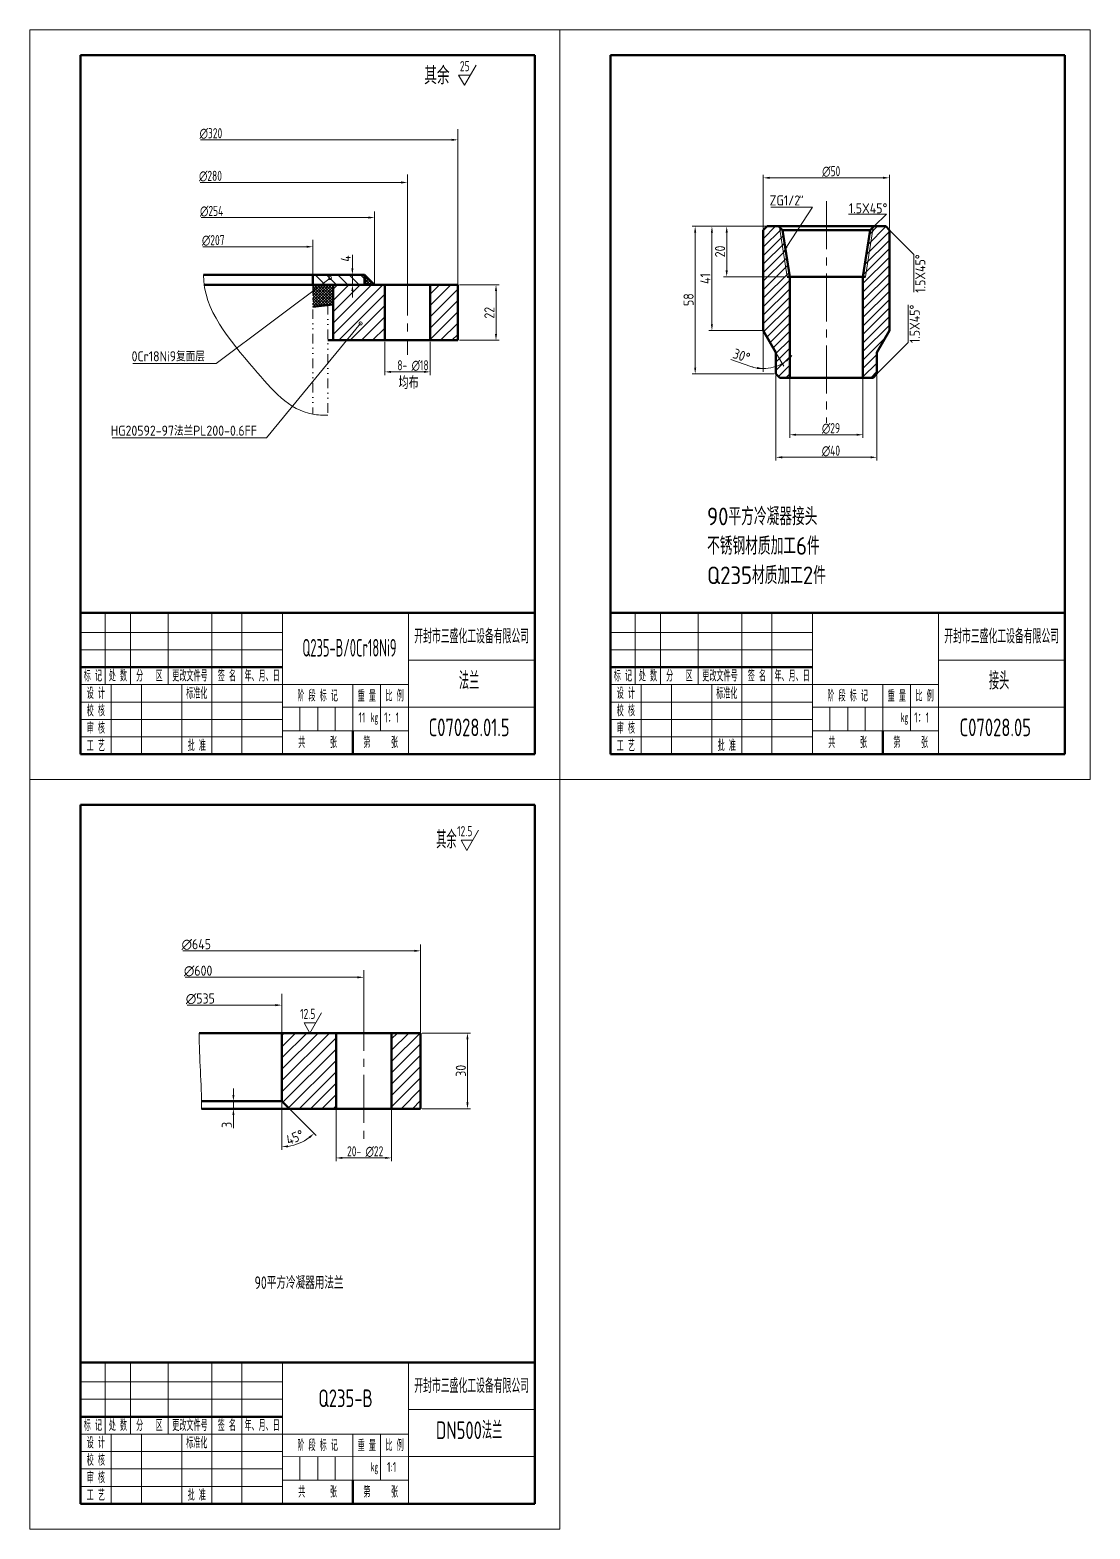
# Model space of a CAD drawing. Header units: millimetres. Extents: x 7535 to 9986, y -7836 to -7242.
# Drawn here: x 9566 to 9986, y -7836 to -7242 of the extents above; entities that cross this region are included whole.
import ezdxf
from ezdxf.enums import TextEntityAlignment as Align

# ---------------------------------------------------------------- set-up
doc = ezdxf.new("R2010")
doc.units = ezdxf.units.MM
doc.linetypes.add('CENTER2', pattern=[28.575, 19.05, -3.175, 3.175, -3.175])
doc.linetypes.add('DIVIDE', pattern=[31.75, 12.7, -6.35, 0, -6.35, 0, -6.35])
for name, color, linetype, lineweight in [('中心线', 1, 'CENTER2', 15), ('剖面线', 2, 'Continuous', 20), ('双点划线', 6, 'DIVIDE', 15), ('尺寸线', 3, 'Continuous', 15), ('细实线', 4, 'Continuous', 15), ('轮廓线', 7, 'Continuous', 50)]:
    doc.layers.add(name, color=color, linetype=linetype, lineweight=lineweight)
doc.styles.add('HZ', font='gbenor.shx', dxfattribs={"bigfont": 'gbcbig.shx'})
doc.styles.add('工程字', font='gbenor.shx', dxfattribs={"width": 0.8, "bigfont": 'gbcbig.shx'})
doc.styles.add('文字3.5', font='SimSun.ttf', dxfattribs={"width": 0.5, "height": 3.5})
doc.styles.add('文字4.0', font='SimSun.ttf', dxfattribs={"width": 0.5, "height": 4})
doc.styles.add('文字5.0', font='SimSun.ttf', dxfattribs={"width": 0.5, "height": 5})
doc.styles.add('表格', font='gbenor.shx', dxfattribs={"width": 0.6, "bigfont": 'gbcbig.shx'})

# ---------------------------------------------------------------- blocks, each defined once
blk = doc.blocks.new('A4')
at = {"layer": '细实线'}
for p, q in [((0, 297), (-210, 297)), ((-210, 297), (-210, 0)), ((0, 0), (0, 297)), ((-180.15, 66), (-180.15, 37.6)), ((-170.15, 66), (-170.15, 37.6)), ((-155.23, 37.6), (-155.23, 66)), ((-137.99, 66), (-137.99, 10)), ((-126, 66), (-126, 10)), ((-109.99, 66), (-109.98, 10)), ((-59.99, 66), (-59.98, 10)), ((-190, 58.3), (-109.99, 58.3)), ((-190, 51.4), (-109.99, 51.4)), ((-10, 47.33), (-59.99, 47.32)), ((-190, 37.6), (-59.98, 37.6)), ((-177.82, 37.6), (-177.82, 10)), ((-165.82, 37.6), (-165.82, 10)), ((-149.82, 37.6), (-149.82, 10)), ((-82.07, 37.6), (-82.07, 19.33)), ((-71.07, 37.6), (-71.07, 19.33)), ((-190, 30.7), (-109.98, 30.7)), ((-190, 23.8), (-109.98, 23.8)), ((-59.98, 28.67), (-109.98, 28.66)), ((-103.12, 28.66), (-103.12, 19.33)), ((-96.01, 28.66), (-96.01, 19.33)), ((-89.12, 28.66), (-89.12, 19.33)), ((-10, 28.67), (-59.98, 28.67)), ((-59.98, 19.33), (-109.98, 19.32)), ((-190, 16.9), (-109.98, 16.9)), ((-210, 0), (0, 0))]:
    blk.add_line(p, q, dxfattribs=at)
blk.add_point((-59.98, 28.67), dxfattribs=at)
at = {"layer": '轮廓线'}
for p, q in [((-10, 287), (-190, 287)), ((-190, 287), (-190, 10)), ((-10, 10), (-10, 287)), ((-190, 66), (-10, 66)), ((-190, 66), (-190, 10)), ((-10, 10), (-10, 66)), ((-190, 44.5), (-109.98, 44.5)), ((-82.07, 19.33), (-82.07, 10)), ((-10, 10), (-190, 10)), ((-190, 10), (-10, 10))]:
    blk.add_line(p, q, dxfattribs=at)
at = {"layer": '细实线', "linetype": 'Continuous', "style": '工程字', "width": 0.8}
for tag, height, p in [('1', 7, (-36.02, 35.64)), ('3', 4, (-78.46, 22.56)), ('4', 4, (-66.7, 22.56)), ('2', 7, (-36.02, 17.15))]:
    blk.add_attdef(tag, text='', height=height, dxfattribs=at).set_placement(p, align=Align.CENTER)
at = {"layer": '轮廓线', "attachment_point": 5}
for s, insert, char_height, width, style in [('开封市三盛化工设备有限公司', (-34.99, 56.67), 5, 49.978, '文字5.0'), ('标 记', (-185.08, 41.05), 4, 9.8461, '文字4.0'), ('处 数', (-175.15, 41.05), 4, 10, '文字4.0'), ('分   区', (-162.69, 41.05), 4, 14.9286, '文字4.0'), ('更改文件号', (-146.61, 41.05), 4, 17.2367, '文字4.0'), ('签 名', (-131.99, 41.05), 4, 11.9886, '文字4.0'), ('年、月、日', (-117.99, 41.05), 4, 16.0167, '文字4.0'), ('设 计', (-183.91, 34.15), 4, 12.181, '文字4.0'), ('标准化', (-143.9, 34.15), 4, 11.8301, '文字4.0'), ('阶 段 标 记', (-96.03, 33.13), 4, 27.9116, '文字4.0'), ('重 量', (-76.57, 33.13), 4, 11.0002, '文字4.0'), ('比 例', (-65.53, 33.13), 4, 11.0898, '文字4.0'), ('校 核', (-183.91, 27.25), 4, 12.181, '文字4.0'), ('kg', (-73.52, 24), 3.5, 4.8964, '文字3.5'), ('审 核', (-183.91, 20.35), 4, 12.181, '文字4.0'), ('工 艺', (-183.91, 13.45), 4, 12.181, '文字4.0'), ('批 准', (-143.9, 13.45), 4, 11.8301, '文字4.0'), ('共      张', (-96.03, 14.66), 4, 27.9082, '文字4.0'), ('第     张', (-71.02, 14.66), 4, 22.0936, '文字4.0')]:
    blk.add_mtext(s, dxfattribs=dict(at, insert=insert, char_height=char_height, width=width, style=style))
blk = doc.blocks.new('1')
at = {"layer": '尺寸线'}
for p, q in [((0, 0), (4.62, 8)), ((-2.31, 4), (2.31, 4)), ((-2.31, 4), (0, 0))]:
    blk.add_line(p, q, dxfattribs=at)
blk = doc.blocks.new('粗糙度2')
at = {"layer": '尺寸线'}
blk.add_blockref('1', (0, 0), dxfattribs=at)
at = {"layer": '尺寸线', "style": '工程字', "width": 0.8}
blk.add_attdef('1', (-3.85, 5.6), '', height=4, dxfattribs=at)

msp = doc.modelspace()

# ---------------------------------------------------------------- linework, layer by layer
at = {"color": 0, "linetype": 'ByBlock', "const_width": 1.25}
for points in [[(9684.61, -7340.81, 1), (9684.86, -7340.63, 1)], [(9696.68, -7358.84, 1), (9696.88, -7358.6, 1)]]:
    msp.add_lwpolyline(points, format="xyb", close=True, dxfattribs=at)
at = {"layer": '中心线'}
for p, q in [((9881.33, -7310.3), (9881.33, -7398.04)), ((9715.36, -7336.47), (9715.36, -7371.11)), ((9698.06, -7627.89), (9698.06, -7682.63))]:
    msp.add_line(p, q, dxfattribs=at)
at = {"layer": '剖面线'}
for p, q in [((9856.33, -7321.78), (9857.88, -7320.23)), ((9856.33, -7325.15), (9861.24, -7320.23)), ((9856.33, -7328.52), (9863.51, -7321.33)), ((9856.33, -7331.88), (9864.26, -7323.95)), ((9897.21, -7331.41), (9906.33, -7322.3)), ((9897.84, -7327.41), (9904.92, -7320.33)), ((9898.47, -7323.41), (9901.65, -7320.23)), ((9856.33, -7335.25), (9864.72, -7326.86)), ((9856.33, -7338.62), (9865.18, -7329.77)), ((9895.96, -7339.4), (9906.33, -7329.03)), ((9896.59, -7335.4), (9906.33, -7325.66)), ((9856.33, -7341.99), (9865.64, -7332.68)), ((9856.33, -7345.35), (9866.1, -7335.59)), ((9895.83, -7342.9), (9906.33, -7332.4)), ((9895.83, -7346.27), (9906.33, -7335.77)), ((9682.76, -7343.41), (9678.76, -7339.41)), ((9687.25, -7343.41), (9683.25, -7339.41)), ((9691.74, -7343.41), (9687.74, -7339.41)), ((9696.23, -7343.41), (9692.23, -7339.41)), ((9698.36, -7341.04), (9696.72, -7339.41)), ((9698.37, -7339.42), (9698.36, -7339.43)), ((9701.85, -7343.41), (9698.36, -7339.92)), ((9698.93, -7339.98), (9698.36, -7340.56)), ((9699.49, -7340.54), (9698.36, -7341.68)), ((9700.72, -7343.41), (9698.36, -7341.04)), ((9700.05, -7341.1), (9698.36, -7342.8)), ((9700.62, -7341.67), (9698.88, -7343.41)), ((9856.33, -7348.72), (9866.55, -7338.5)), ((9856.33, -7352.09), (9866.83, -7341.59)), ((9895.83, -7349.63), (9906.33, -7339.13)), ((9678.27, -7343.41), (9677.86, -7342.99)), ((9685.4, -7343.41), (9677.86, -7350.95)), ((9684.28, -7343.41), (9677.86, -7349.83)), ((9683.16, -7343.41), (9677.86, -7348.71)), ((9682.04, -7343.41), (9677.86, -7347.59)), ((9680.91, -7343.41), (9677.86, -7346.46)), ((9679.79, -7343.41), (9677.86, -7345.34)), ((9678.67, -7343.41), (9677.86, -7344.22)), ((9685.86, -7344.08), (9677.86, -7352.08)), ((9685.01, -7351.26), (9677.86, -7344.11)), ((9684.01, -7351.39), (9677.86, -7345.24)), ((9683.01, -7351.51), (9677.86, -7346.36)), ((9682.01, -7351.63), (9677.86, -7347.48)), ((9685.86, -7350.99), (9678.27, -7343.41)), ((9685.86, -7345.2), (9679.06, -7351.99)), ((9685.86, -7349.87), (9679.4, -7343.41)), ((9685.86, -7346.32), (9680.34, -7351.84)), ((9685.86, -7348.74), (9680.52, -7343.41)), ((9685.86, -7347.44), (9681.62, -7351.68)), ((9685.86, -7347.62), (9681.64, -7343.41)), ((9685.86, -7346.5), (9682.76, -7343.41)), ((9685.86, -7345.38), (9683.89, -7343.41)), ((9685.86, -7344.25), (9685.01, -7343.41)), ((9685.86, -7345.2), (9687.65, -7343.41)), ((9685.86, -7349.69), (9692.14, -7343.41)), ((9685.86, -7354.18), (9696.63, -7343.41)), ((9685.86, -7358.67), (9701.12, -7343.41)), ((9685.86, -7363.16), (9705.61, -7343.41)), ((9688.1, -7365.41), (9706.36, -7347.15)), ((9699.6, -7343.41), (9698.36, -7342.16)), ((9698.48, -7343.41), (9698.36, -7343.28)), ((9701.18, -7342.23), (9700, -7343.41)), ((9701.74, -7342.79), (9701.12, -7343.41)), ((9702.3, -7343.35), (9702.24, -7343.41)), ((9724.36, -7347.11), (9728.06, -7343.41)), ((9724.36, -7351.6), (9732.55, -7343.41)), ((9724.36, -7356.09), (9735.36, -7345.09)), ((9856.33, -7355.46), (9866.83, -7344.96)), ((9895.83, -7353), (9906.33, -7342.5)), ((9895.83, -7356.37), (9906.33, -7345.87)), ((9681.01, -7351.76), (9677.86, -7348.6)), ((9680.01, -7351.88), (9677.86, -7349.73)), ((9679.01, -7352), (9677.86, -7350.85)), ((9678.01, -7352.12), (9677.86, -7351.97)), ((9685.86, -7348.57), (9682.9, -7351.52)), ((9685.86, -7349.69), (9684.18, -7351.37)), ((9685.86, -7350.81), (9685.46, -7351.21)), ((9692.59, -7365.41), (9706.36, -7351.64)), ((9724.36, -7360.58), (9735.36, -7349.58)), ((9856.33, -7358.82), (9866.83, -7348.32)), ((9856.55, -7361.96), (9866.83, -7351.69)), ((9895.83, -7359.74), (9906.33, -7349.24)), ((9895.83, -7363.1), (9906.33, -7352.6)), ((9697.08, -7365.41), (9706.36, -7356.13)), ((9724.36, -7365.07), (9735.36, -7354.07)), ((9728.51, -7365.41), (9735.36, -7358.56)), ((9857.79, -7364.1), (9866.83, -7355.06)), ((9859.02, -7366.23), (9866.83, -7358.43)), ((9895.83, -7366.47), (9906.33, -7355.97)), ((9895.83, -7369.84), (9906.33, -7359.34)), ((9701.57, -7365.41), (9706.36, -7360.62)), ((9706.06, -7365.41), (9706.36, -7365.11)), ((9733, -7365.41), (9735.36, -7363.05)), ((9860.25, -7368.37), (9866.83, -7361.8)), ((9861.33, -7370.66), (9866.83, -7365.16)), ((9895.83, -7373.21), (9904.78, -7364.26)), ((9861.33, -7374.03), (9866.83, -7368.53)), ((9895.83, -7376.57), (9901.33, -7371.07)), ((9861.33, -7377.4), (9866.83, -7371.9)), ((9862.34, -7379.75), (9866.83, -7375.27)), ((9895.83, -7379.94), (9901.33, -7374.44)), ((9865.23, -7380.23), (9866.83, -7378.63)), ((9898.9, -7380.23), (9901.33, -7377.81)), ((9665.56, -7640.81), (9666.48, -7639.89)), ((9665.56, -7645.3), (9670.97, -7639.89)), ((9665.56, -7649.79), (9675.46, -7639.89)), ((9665.56, -7654.28), (9679.95, -7639.89)), ((9665.56, -7658.77), (9684.44, -7639.89)), ((9665.56, -7663.26), (9687.06, -7641.76)), ((9709.06, -7642.21), (9711.38, -7639.89)), ((9709.06, -7646.7), (9715.87, -7639.89)), ((9709.06, -7651.19), (9720.36, -7639.89)), ((9709.06, -7655.68), (9720.56, -7644.18)), ((9665.99, -7667.32), (9687.06, -7646.25)), ((9709.06, -7660.17), (9720.56, -7648.67)), ((9668.24, -7669.57), (9687.06, -7650.74)), ((9672.4, -7669.89), (9687.06, -7655.23)), ((9709.06, -7664.66), (9720.56, -7653.16)), ((9676.89, -7669.89), (9687.06, -7659.72)), ((9709.06, -7669.15), (9720.56, -7657.65)), ((9712.81, -7669.89), (9720.56, -7662.14)), ((9681.38, -7669.89), (9687.06, -7664.21)), ((9717.3, -7669.89), (9720.56, -7666.63)), ((9685.87, -7669.89), (9687.06, -7668.7))]:
    msp.add_line(p, q, dxfattribs=at)
at = {"layer": '双点划线', "ltscale": 0.3}
for p, q in [((9677.86, -7343.41), (9677.86, -7394.71)), ((9683.86, -7351.41), (9683.86, -7395.1))]:
    msp.add_line(p, q, dxfattribs=at)
at = {"layer": '尺寸线'}
for p, q in [((9735.36, -7343.41), (9735.36, -7281.7)), ((9641.23, -7285.96), (9633.4, -7285.96)), ((9732.86, -7285.96), (9641.23, -7285.96)), ((9715.36, -7336.47), (9715.36, -7299.72)), ((9856.33, -7321.11), (9856.33, -7299.77)), ((9906.33, -7321.11), (9906.33, -7299.77)), ((9640.99, -7302.86), (9633.16, -7302.86)), ((9712.86, -7302.86), (9640.99, -7302.86)), ((9858.83, -7301.02), (9903.83, -7301.02)), ((9870.99, -7308.17), (9870.79, -7309.01)), ((9871.94, -7308.17), (9871.74, -7309.01)), ((9641.65, -7316.75), (9633.56, -7316.75)), ((9699.86, -7316.75), (9641.65, -7316.75)), ((9702.36, -7343.41), (9702.36, -7314.42)), ((9870.86, -7312.61), (9859.37, -7312.61)), ((9865.63, -7328.28), (9875.8, -7312.61)), ((9875.8, -7312.61), (9870.86, -7312.61)), ((9905.11, -7315.36), (9890.11, -7315.36)), ((9900.24, -7320.23), (9905.11, -7315.36)), ((9855.7, -7320.23), (9828.11, -7320.23)), ((9829.36, -7376.23), (9829.36, -7322.73)), ((9855.7, -7320.23), (9834.74, -7320.23)), ((9835.99, -7359.07), (9835.99, -7322.73)), ((9865.19, -7320.23), (9840.6, -7320.23)), ((9841.85, -7337.73), (9841.85, -7322.73)), ((9906.33, -7321.73), (9915.97, -7331.38)), ((9642.14, -7328.33), (9634.32, -7328.33)), ((9675.36, -7328.33), (9642.14, -7328.33)), ((9677.86, -7339.41), (9677.86, -7325.6)), ((9693.54, -7336.91), (9693.54, -7331.49)), ((9915.97, -7331.38), (9915.97, -7346.38)), ((9684.74, -7340.72), (9639.61, -7374.58)), ((9693.54, -7343.41), (9693.54, -7339.41)), ((9694.03, -7339.41), (9694.79, -7339.41)), ((9865.19, -7340.23), (9840.6, -7340.23)), ((9693.54, -7345.91), (9693.54, -7348.41)), ((9694.03, -7343.41), (9694.79, -7343.41)), ((9735.98, -7343.41), (9751.69, -7343.41)), ((9750.44, -7362.91), (9750.44, -7345.91)), ((9913.75, -7366.31), (9913.75, -7351.31)), ((9696.78, -7358.72), (9659.49, -7404.06)), ((9735.98, -7365.41), (9751.69, -7365.41)), ((9855.7, -7361.57), (9834.74, -7361.57)), ((9856.33, -7362.2), (9856.33, -7377.86)), ((9706.36, -7366.03), (9706.36, -7379.16)), ((9724.36, -7366.03), (9724.36, -7379.16)), ((9861.64, -7370.77), (9864.47, -7375.68)), ((9901.33, -7378.73), (9913.75, -7366.31)), ((9632.09, -7374.58), (9606.55, -7374.58)), ((9639.61, -7374.58), (9632.09, -7374.58)), ((9851.4, -7375.78), (9843.53, -7373.05)), ((9708.86, -7377.91), (9721.86, -7377.91)), ((9860.7, -7378.73), (9828.11, -7378.73)), ((9861.33, -7379.36), (9861.33, -7413.02)), ((9866.83, -7380.86), (9866.83, -7404.07)), ((9895.83, -7380.86), (9895.83, -7404.07)), ((9901.33, -7379.36), (9901.33, -7413.02)), ((9652.45, -7404.06), (9598.31, -7404.06)), ((9659.49, -7404.06), (9652.45, -7404.06)), ((9869.33, -7402.82), (9893.33, -7402.82)), ((9863.83, -7411.77), (9898.83, -7411.77)), ((9636.45, -7607.32), (9626.35, -7607.32)), ((9718.06, -7607.32), (9636.45, -7607.32)), ((9720.56, -7639.89), (9720.56, -7604.87)), ((9698.06, -7627.89), (9698.06, -7615.01)), ((9636.9, -7617.82), (9627.27, -7617.82)), ((9695.56, -7617.82), (9636.9, -7617.82)), ((9665.56, -7639.89), (9665.56, -7624.41)), ((9637.8, -7628.85), (9628.04, -7628.85)), ((9663.06, -7628.85), (9637.8, -7628.85)), ((9676.69, -7639.89), (9681.31, -7631.89)), ((9674.38, -7635.89), (9679, -7635.89)), ((9674.38, -7635.89), (9676.69, -7639.89)), ((9721.19, -7639.89), (9740.38, -7639.89)), ((9739.13, -7667.39), (9739.13, -7642.39)), ((9646.39, -7664.39), (9646.39, -7661.89)), ((9649.03, -7666.89), (9645.14, -7666.89)), ((9646.39, -7666.89), (9646.39, -7669.89)), ((9665.56, -7667.52), (9665.56, -7686.22)), ((9649.05, -7669.89), (9645.14, -7669.89)), ((9646.39, -7672.39), (9646.39, -7677.61)), ((9669.01, -7670.33), (9679.23, -7680.56)), ((9687.06, -7670.52), (9687.06, -7690.64)), ((9709.06, -7670.52), (9709.06, -7690.64)), ((9721.19, -7669.89), (9740.38, -7669.89)), ((9689.56, -7689.39), (9706.56, -7689.39))]:
    msp.add_line(p, q, dxfattribs=at)
for centre, radius, start, end in [((9856.33, -7361.57), 15.04, 309.53348, 319.06696), ((9856.33, -7361.57), 15.04, 250.86624, 270), ((9856.33, -7361.57), 15.04, 250.93304, 260.46652), ((9856.33, -7361.57), 15.04, 270, 300), ((9665.56, -7666.89), 18.08, 277.92944, 307.07056)]:
    msp.add_arc(centre, radius, start, end, dxfattribs=at)
for points in [[(9732.86, -7285.54), (9735.36, -7285.96), (9732.86, -7286.38)], [(9712.86, -7302.44), (9715.36, -7302.86), (9712.86, -7303.27)], [(9858.83, -7300.6), (9858.83, -7301.44), (9856.33, -7301.02)], [(9903.83, -7300.6), (9903.83, -7301.44), (9906.33, -7301.02)], [(9699.86, -7316.34), (9702.36, -7316.75), (9699.86, -7317.17)], [(9828.94, -7322.73), (9829.77, -7322.73), (9829.36, -7320.23)], [(9835.57, -7322.73), (9836.4, -7322.73), (9835.99, -7320.23)], [(9841.43, -7322.73), (9842.27, -7322.73), (9841.85, -7320.23)], [(9675.36, -7327.92), (9677.86, -7328.33), (9675.36, -7328.75)], [(9865.98, -7328.51), (9864.26, -7330.38), (9865.28, -7328.06)], [(9693.12, -7336.91), (9693.95, -7336.91), (9693.54, -7339.41)], [(9841.43, -7337.73), (9842.27, -7337.73), (9841.85, -7340.23)], [(9693.12, -7345.91), (9693.95, -7345.91), (9693.54, -7343.41)], [(9750.02, -7345.91), (9750.86, -7345.91), (9750.44, -7343.41)], [(9835.57, -7359.07), (9836.4, -7359.07), (9835.99, -7361.57)], [(9750.02, -7362.91), (9750.86, -7362.91), (9750.44, -7365.41)], [(9828.94, -7376.23), (9829.77, -7376.23), (9829.36, -7378.73)], [(9853.87, -7375.99), (9853.8, -7376.82), (9856.33, -7376.61)], [(9866.14, -7373.51), (9865.66, -7372.83), (9863.85, -7374.6)], [(9708.86, -7377.49), (9708.86, -7378.33), (9706.36, -7377.91)], [(9721.86, -7377.49), (9721.86, -7378.33), (9724.36, -7377.91)], [(9869.33, -7402.41), (9869.33, -7403.24), (9866.83, -7402.82)], [(9893.33, -7402.41), (9893.33, -7403.24), (9895.83, -7402.82)], [(9863.83, -7411.35), (9863.83, -7412.18), (9861.33, -7411.77)], [(9898.83, -7411.35), (9898.83, -7412.18), (9901.33, -7411.77)], [(9718.06, -7606.9), (9720.56, -7607.32), (9718.06, -7607.74)], [(9695.56, -7617.41), (9698.06, -7617.82), (9695.56, -7618.24)], [(9663.06, -7628.43), (9665.56, -7628.85), (9663.06, -7629.27)], [(9738.71, -7642.39), (9739.55, -7642.39), (9739.13, -7639.89)], [(9645.98, -7664.39), (9646.81, -7664.39), (9646.39, -7666.89)], [(9738.71, -7667.39), (9739.55, -7667.39), (9739.13, -7669.89)], [(9645.98, -7672.39), (9646.81, -7672.39), (9646.39, -7669.89)], [(9676.19, -7681), (9676.74, -7681.63), (9678.35, -7679.68)], [(9668.09, -7685.21), (9668.03, -7684.38), (9665.56, -7684.97)], [(9689.56, -7688.97), (9689.56, -7689.8), (9687.06, -7689.39)], [(9706.56, -7688.97), (9706.56, -7689.8), (9709.06, -7689.39)]]:
    msp.add_solid(points, dxfattribs=at)
at = {"layer": '细实线'}
for p, q in [((9865.81, -7340.23), (9862.72, -7320.53)), ((9896.84, -7340.23), (9899.94, -7320.53))]:
    msp.add_line(p, q, dxfattribs=at)
at = {"layer": '细实线', "start_tangent": (0, -1)}
for points, end_tangent in [([(9634.54, -7339.41), (9654.68, -7376.77), (9677.86, -7394.71), (9683.86, -7395.1)], (1, 0)), ([(9632.82, -7639.89), (9633.78, -7669.89)], (0, -1))]:
    msp.add_spline(points, degree=3, dxfattribs=dict(at, end_tangent=end_tangent))
at = {"layer": '轮廓线'}
for p, q in [((9856.33, -7321.73), (9857.83, -7320.23)), ((9856.33, -7361.57), (9856.33, -7321.73)), ((9857.83, -7320.23), (9904.83, -7320.23)), ((9863.92, -7321.73), (9862.42, -7320.23)), ((9866.83, -7340.23), (9863.92, -7321.73)), ((9863.92, -7321.73), (9898.74, -7321.73)), ((9895.83, -7340.23), (9898.74, -7321.73)), ((9898.74, -7321.73), (9900.24, -7320.23)), ((9904.83, -7320.23), (9906.33, -7321.73)), ((9906.33, -7321.73), (9906.33, -7361.57)), ((9698.36, -7339.41), (9634.54, -7339.41)), ((9677.86, -7343.41), (9677.86, -7339.41)), ((9702.36, -7343.41), (9698.36, -7339.41)), ((9698.36, -7339.41), (9698.36, -7343.41)), ((9865.81, -7340.23), (9896.84, -7340.23)), ((9866.83, -7380.23), (9866.83, -7340.23)), ((9895.83, -7380.23), (9895.83, -7340.23)), ((9634.81, -7343.41), (9735.36, -7343.41)), ((9685.86, -7343.41), (9685.86, -7365.41)), ((9706.36, -7343.41), (9706.36, -7365.41)), ((9724.36, -7343.41), (9724.36, -7365.41)), ((9735.36, -7343.41), (9735.36, -7365.41)), ((9685.86, -7351.16), (9677.86, -7352.14)), ((9735.36, -7365.41), (9683.86, -7365.41)), ((9861.33, -7370.23), (9856.33, -7361.57)), ((9901.33, -7370.23), (9906.33, -7361.57)), ((9861.33, -7378.73), (9861.33, -7370.23)), ((9901.33, -7378.73), (9901.33, -7370.23)), ((9862.83, -7380.23), (9861.33, -7378.73)), ((9899.83, -7380.23), (9862.83, -7380.23)), ((9899.83, -7380.23), (9901.33, -7378.73)), ((9720.56, -7639.89), (9632.82, -7639.89)), ((9665.56, -7666.89), (9665.56, -7639.89)), ((9687.06, -7639.89), (9687.06, -7669.89)), ((9709.06, -7639.89), (9709.06, -7669.89)), ((9720.56, -7669.89), (9720.56, -7639.89)), ((9665.56, -7666.89), (9633.75, -7666.89)), ((9665.56, -7666.89), (9668.56, -7669.89)), ((9633.78, -7669.89), (9720.56, -7669.89)), ((9633.78, -7669.89), (9665.56, -7669.89))]:
    msp.add_line(p, q, dxfattribs=at)

# ---------------------------------------------------------------- block references
at = {"layer": '尺寸线'}
for name, p, values in [('A4', (9775.79, -7539.43), {'1': '法兰', '2': 'C07028.01.5', '3': '11', '4': '1：1'}), ('A4', (9985.79, -7539.43), {'1': '接头', '2': 'C07028.05 ', '4': '1：1'}), ('粗糙度2', (9738.9, -7567.51), {'1': '12.5'})]:
    msp.add_blockref(name, p, dxfattribs=at).add_auto_attribs(values)
ref = msp.add_blockref('粗糙度2', (9737.95, -7264.36), dxfattribs=at)
ref.add_attrib('1', '25', (9736.14, -7258.77), dxfattribs={"height": 4, "style": '工程字', "width": 0.8})
at = {"layer": '细实线'}
msp.add_blockref('A4', (9775.79, -7836.43), dxfattribs=at).add_auto_attribs({'1': 'DN500法兰', '4': '1:1'})

# ---------------------------------------------------------------- texts
at = {"layer": '尺寸线', "style": '工程字', "width": 0.8}
for s, p in [('∅320', (9633, -7285.34)), ('∅280', (9632.76, -7302.23)), (' ∅50', (9877.93, -7300.39)), ('∅254', (9633.16, -7316.13)), ('∅207', (9633.92, -7327.71)), (' 8- ∅18', (9709.62, -7377.29)), (' ∅29', (9877.83, -7402.2)), (' ∅40', (9877.79, -7411.14)), ('20- ∅22', (9691.42, -7688.76))]:
    msp.add_text(s, height=4, dxfattribs=at).set_placement(p)
at = {"layer": '尺寸线', "style": 'HZ'}
for s, height, p in [('ZG1/2', 4, (9858.87, -7311.98)), ('1.5X45°', 4, (9890.26, -7315.08)), ('0Cr18Ni9复面层', 4, (9606.05, -7373.73)), ('均布', 5, (9711.79, -7384.71)), ('HG20592-97法兰PL200-0.6FF', 4, (9597.81, -7403.22)), ('∅645   ', 4, (9625.85, -7606.7)), ('∅600', 4, (9626.77, -7617.2)), ('∅535', 4, (9627.54, -7628.22))]:
    msp.add_text(s, height=height, dxfattribs=at).set_placement(p)
for s, rotation, p in [('20', 90, (9841.22, -7332.52)), ('4', 90, (9692.91, -7334.28)), ('1.5X45°', 90, (9920.57, -7346.57)), ('41', 90, (9835.36, -7343.07)), ('58', 90, (9828.73, -7351.81)), ('22', 90, (9749.82, -7356.8)), ('1.5X45°', 90, (9918.35, -7366.51)), ('30°', 340.86624, (9843.92, -7372.29)), ('30', 90, (9738.51, -7657.23)), ('3', 90, (9645.77, -7677.49)), ('45°', 22.5, (9668.27, -7684.42))]:
    msp.add_text(s, height=4, rotation=rotation, dxfattribs=at).set_placement(p)
at = {"layer": '尺寸线'}
for s, insert, char_height, width, attachment_point, style in [('其余', (9721.98, -7256.98), 7, 37.5081, 1, 'HZ'), ('90平方冷凝器接头\\P不锈钢材质加工6件\\PQ235材质加工2件', (9834.05, -7431.69), 7, 129.3567, 1, 'HZ'), ('Q235-B/0Cr18Ni9', (9692.38, -7487.23), 7, 117.5188, 5, '表格'), ('其余', (9726.75, -7559.73), 7, 31.6461, 1, '工程字'), ('90平方冷凝器用法兰', (9654.77, -7736.31), 5, 93.2014, 1, '工程字'), ('Q235-B', (9690.81, -7784.63), 7, 49.9947, 5, '工程字')]:
    msp.add_mtext(s, dxfattribs=dict(at, insert=insert, char_height=char_height, width=width, attachment_point=attachment_point, style=style))
at = {"layer": '尺寸线', "style": '工程字', "width": 0.8}
msp.add_attdef('12.5', (9672.84, -7634.3), '', height=4, dxfattribs=at)

doc.saveas('drawing.dxf')
